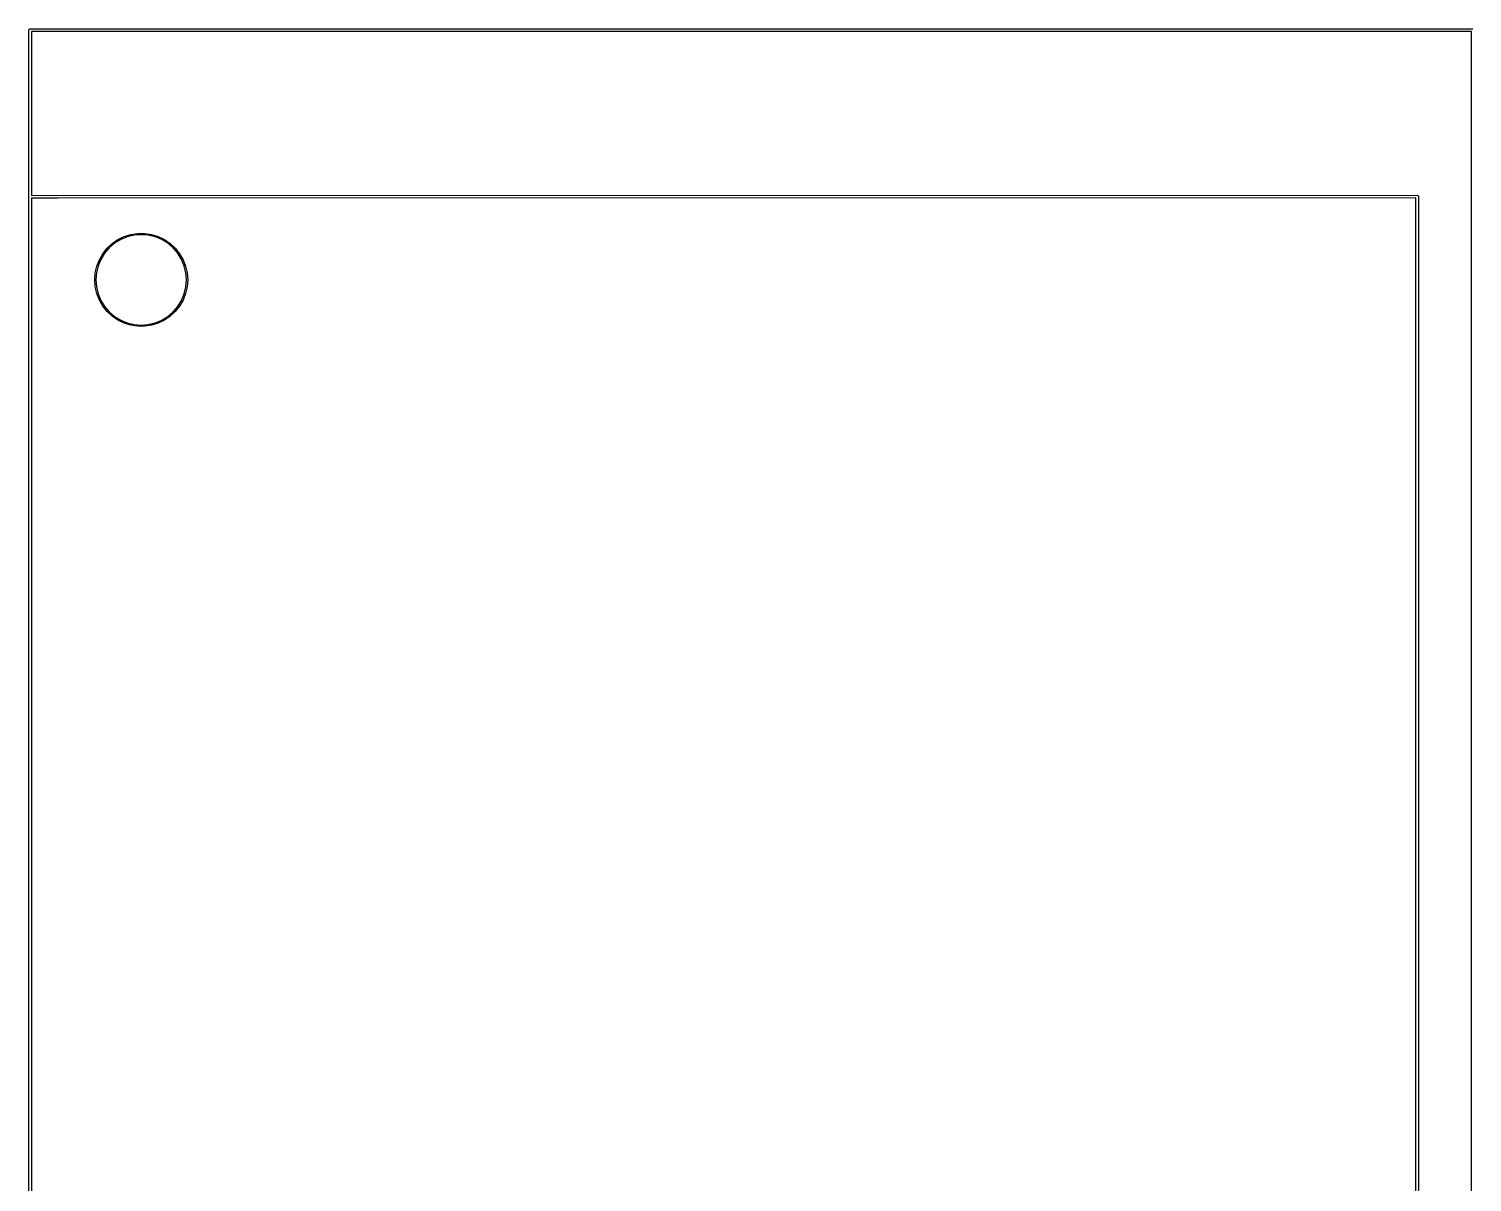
# Model space of a CAD drawing. Extents: x 458 to 823, y -223 to -121.
# Drawn here: x 457.9 to 510, y -165.5 to -123.9 of the extents above; entities that cross this region are included whole.
import ezdxf

# ---------------------------------------------------------------- set-up
doc = ezdxf.new("R2010")
doc.units = 0
doc.layers.add('BLACK', color=7, linetype='CONTINUOUS')

msp = doc.modelspace()

# ---------------------------------------------------------------- linework, layer by layer
at = {"layer": 'BLACK', "linetype": 'CONTINUOUS'}
for p, q in [((457.95, -124), (457.953806, -123.980866)), ((457.95023, -129.99884), (457.95, -124)), ((457.953806, -123.980866), (457.980866, -123.953806)), ((457.980866, -123.953806), (510, -123.95)), ((509.950001, -124.046199), (458.046196, -124.049996)), ((458.046196, -124.049996), (458.046423, -129.953801)), ((509.953803, -222.950003), (509.950001, -124.046199)), ((457.95, -130), (457.95023, -129.99884)), ((457.951903, -173.509567), (457.95, -130)), ((458.046423, -129.953801), (508, -129.95)), ((458.999617, -130.049923), (458.046427, -130.049996)), ((458.046427, -130.049996), (458.048097, -173.490433)), ((459, -130.05), (458.999617, -130.049923)), ((507.950002, -130.046199), (459, -130.05)), ((507.953801, -189.950006), (507.950002, -130.046199)), ((508, -129.95), (508.019134, -129.953806)), ((508.019134, -129.953806), (508.046194, -129.980866)), ((508.046194, -129.980866), (508.05, -190)), ((460.955655, -131.690432), (461.1625, -131.549407)), ((461.259984, -131.547637), (461.041895, -131.681282)), ((461.1625, -131.549407), (461.388054, -131.440786)), ((461.496295, -131.449754), (461.259984, -131.547637)), ((461.388054, -131.440786), (461.627277, -131.366996)), ((461.745008, -131.390043), (461.496295, -131.449754)), ((461.627277, -131.366996), (461.874827, -131.329684)), ((462, -131.369975), (461.745008, -131.390043)), ((461.874827, -131.329684), (462.125173, -131.329684)), ((462.254992, -131.390043), (462, -131.369975)), ((462.125173, -131.329684), (462.372723, -131.366996)), ((462.503705, -131.449754), (462.254992, -131.390043)), ((462.372723, -131.366996), (462.611946, -131.440786)), ((462.740016, -131.547637), (462.503705, -131.449754)), ((462.611946, -131.440786), (462.8375, -131.549407)), ((462.958105, -131.681282), (462.740016, -131.547637)), ((462.8375, -131.549407), (463.044345, -131.690432)), ((460.490877, -132.273245), (460.61605, -132.056439)), ((460.681282, -132.041895), (460.547637, -132.259984)), ((460.61605, -132.056439), (460.772138, -131.860711)), ((460.847398, -131.847398), (460.681282, -132.041895)), ((460.772138, -131.860711), (460.955655, -131.690432)), ((461.041895, -131.681282), (460.847398, -131.847398)), ((463.152602, -131.847398), (462.958105, -131.681282)), ((463.044345, -131.690432), (463.227862, -131.860711)), ((463.318718, -132.041895), (463.152602, -131.847398)), ((463.227862, -131.860711), (463.38395, -132.056439)), ((463.452363, -132.259984), (463.318718, -132.041895)), ((463.38395, -132.056439), (463.509123, -132.273245)), ((460.343708, -132.750354), (460.399416, -132.506285)), ((460.449754, -132.496295), (460.390043, -132.745008)), ((460.399416, -132.506285), (460.490877, -132.273245)), ((460.547637, -132.259984), (460.449754, -132.496295)), ((463.550246, -132.496295), (463.452363, -132.259984)), ((463.509123, -132.273245), (463.600584, -132.506285)), ((463.609957, -132.745008), (463.550246, -132.496295)), ((463.600584, -132.506285), (463.656292, -132.750354)), ((460.325, -133), (460.343708, -132.750354)), ((460.343708, -133.249646), (460.325, -133)), ((460.390043, -132.745008), (460.369975, -133)), ((460.369975, -133), (460.390043, -133.254992)), ((463.630025, -133), (463.609957, -132.745008)), ((463.609957, -133.254992), (463.630025, -133)), ((463.656292, -132.750354), (463.675, -133)), ((463.675, -133), (463.656292, -133.249646)), ((460.399416, -133.493715), (460.343708, -133.249646)), ((460.390043, -133.254992), (460.449754, -133.503705)), ((460.490877, -133.726755), (460.399416, -133.493715)), ((460.449754, -133.503705), (460.547637, -133.740016)), ((463.452363, -133.740016), (463.550246, -133.503705)), ((463.600584, -133.493715), (463.509123, -133.726755)), ((463.550246, -133.503705), (463.609957, -133.254992)), ((463.656292, -133.249646), (463.600584, -133.493715)), ((460.61605, -133.943561), (460.490877, -133.726755)), ((460.547637, -133.740016), (460.681282, -133.958105)), ((460.772138, -134.139289), (460.61605, -133.943561)), ((460.681282, -133.958105), (460.847398, -134.152602)), ((460.955655, -134.309568), (460.772138, -134.139289)), ((460.847398, -134.152602), (461.041895, -134.318718)), ((462.958105, -134.318718), (463.152602, -134.152602)), ((463.227862, -134.139289), (463.044345, -134.309568)), ((463.152602, -134.152602), (463.318718, -133.958105)), ((463.38395, -133.943561), (463.227862, -134.139289)), ((463.318718, -133.958105), (463.452363, -133.740016)), ((463.509123, -133.726755), (463.38395, -133.943561)), ((461.1625, -134.450593), (460.955655, -134.309568)), ((461.041895, -134.318718), (461.259984, -134.452363)), ((461.388054, -134.559214), (461.1625, -134.450593)), ((461.259984, -134.452363), (461.496295, -134.550246)), ((461.627277, -134.633004), (461.388054, -134.559214)), ((461.496295, -134.550246), (461.745008, -134.609957)), ((461.874827, -134.670316), (461.627277, -134.633004)), ((461.745008, -134.609957), (462, -134.630025)), ((462.125173, -134.670316), (461.874827, -134.670316)), ((462, -134.630025), (462.254992, -134.609957)), ((462.372723, -134.633004), (462.125173, -134.670316)), ((462.254992, -134.609957), (462.503705, -134.550246)), ((462.611946, -134.559214), (462.372723, -134.633004)), ((462.503705, -134.550246), (462.740016, -134.452363)), ((462.8375, -134.450593), (462.611946, -134.559214)), ((462.740016, -134.452363), (462.958105, -134.318718)), ((463.044345, -134.309568), (462.8375, -134.450593))]:
    msp.add_line(p, q, dxfattribs=at)

doc.saveas('drawing.dxf')
